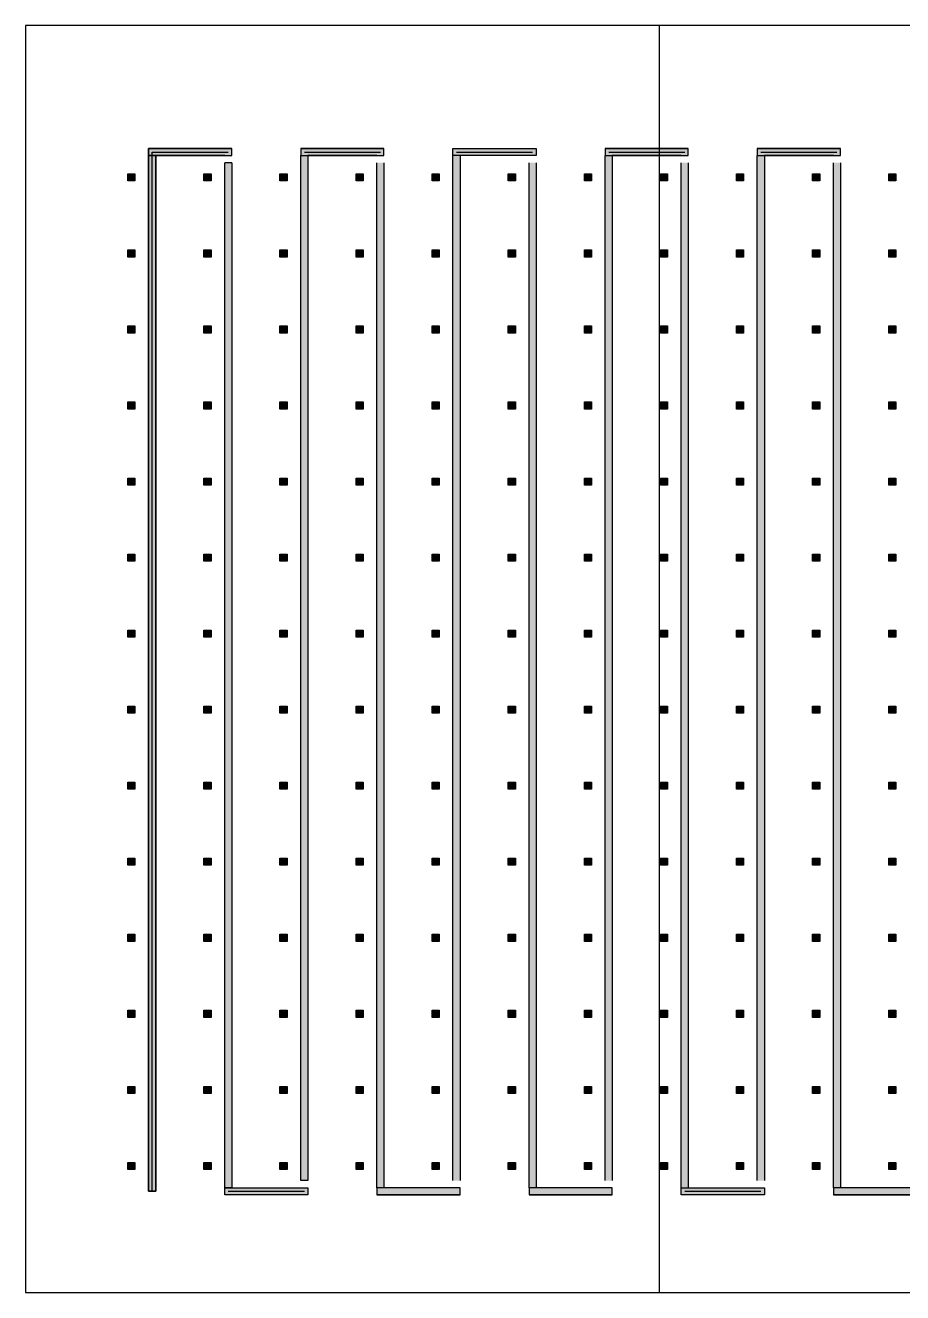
# Model space of a CAD drawing. Header units: millimetres. Extents: x 0 to 370, y 0 to 250.
# Drawn here: x 0 to 172.9, y 0 to 250 of the extents above; entities that cross this region are included whole.
import ezdxf

# ---------------------------------------------------------------- set-up
doc = ezdxf.new("R2010")
doc.units = ezdxf.units.MM

msp = doc.modelspace()

# ---------------------------------------------------------------- hatches: boundary and pattern name
h = msp.add_hatch(color=256)
h.set_gradient(color1=(255, 255, 255), one_color=1)
h.paths.add_polyline_path([(24.3, 225.7), (24.3, 224.3), (40.7, 224.3), (40.7, 225.7)])
h = msp.add_hatch(color=256)
h.set_gradient(color1=(255, 255, 255), one_color=1)
h.paths.add_polyline_path([(25, 20), (25, 225)])
h.paths.add_polyline_path([(24.3, 30), (25.7, 30)])
h = msp.add_hatch(color=256)
h.set_gradient(color1=(255, 255, 255), one_color=1)
h.paths.add_polyline_path([(54.3, 225.7), (54.3, 224.3), (70.7, 224.3), (70.7, 225.7)])
h = msp.add_hatch(color=256)
h.set_gradient(color1=(255, 255, 255), one_color=1)
h.paths.add_polyline_path([(100.7, 225.7), (100.7, 224.3), (84.3, 224.3), (84.3, 225.7)])
h = msp.add_hatch(color=256)
h.set_gradient(color1=(255, 255, 255), one_color=1)
h.paths.add_polyline_path([(114.3, 225.7), (114.3, 224.3), (130.7, 224.3), (130.7, 225.7)])
h = msp.add_hatch(color=256)
h.set_gradient(color1=(255, 255, 255), one_color=1)
h.paths.add_polyline_path([(144.3, 225.7), (144.3, 224.3), (160.7, 224.3), (160.7, 225.7)])
h = msp.add_hatch(color=256)
h.set_gradient(color1=(255, 255, 255), one_color=1)
h.paths.add_polyline_path([(25.7, 20), (25.7, 224.3), (24.3, 224.3), (24.3, 20)])
h = msp.add_hatch(color=256)
h.set_gradient(color1=(255, 255, 255), one_color=1)
h.paths.add_polyline_path([(40.7, 222.9), (40.7, 20.7), (39.3, 20.7), (39.3, 222.9)])
h = msp.add_hatch(color=256)
h.set_gradient(color1=(255, 255, 255), one_color=1)
h.paths.add_polyline_path([(54.3, 224.3), (55.7, 224.3), (55.7, 22.1), (54.3, 22.1)])
h = msp.add_hatch(color=256)
h.set_gradient(color1=(255, 255, 255), one_color=1)
h.paths.add_polyline_path([(70.7, 222.9), (70.7, 20.7), (69.3, 20.7), (69.3, 222.9)])
h = msp.add_hatch(color=256)
h.set_gradient(color1=(255, 255, 255), one_color=1)
h.paths.add_polyline_path([(84.3, 224.3), (85.7, 224.3), (85.7, 22.1), (84.3, 22.1)])
h = msp.add_hatch(color=256)
h.set_gradient(color1=(255, 255, 255), one_color=1)
h.paths.add_polyline_path([(100.7, 222.9), (100.7, 20.7), (99.3, 20.7), (99.3, 222.9)])
h = msp.add_hatch(color=256)
h.set_gradient(color1=(255, 255, 255), one_color=1)
h.paths.add_polyline_path([(114.3, 224.3), (115.7, 224.3), (115.7, 22.1), (114.3, 22.1)])
h = msp.add_hatch(color=256)
h.set_gradient(color1=(255, 255, 255), one_color=1)
h.paths.add_polyline_path([(130.7, 222.9), (130.7, 20.7), (129.3, 20.7), (129.3, 222.9)])
h = msp.add_hatch(color=256)
h.set_gradient(color1=(255, 255, 255), one_color=1)
h.paths.add_polyline_path([(144.3, 224.3), (145.7, 224.3), (145.7, 22.1), (144.3, 22.1)])
h = msp.add_hatch(color=256)
h.set_gradient(color1=(255, 255, 255), one_color=1)
h.paths.add_polyline_path([(160.7, 222.9), (160.7, 20.7), (159.3, 20.7), (159.3, 222.9)])
h = msp.add_hatch(color=256)
h.set_gradient(color1=(255, 255, 255), one_color=1)
h.paths.add_polyline_path([(20.2, 219.3), (20.2, 220.7), (21.6, 220.7), (21.6, 219.3)])
h = msp.add_hatch(color=256)
h.set_gradient(color1=(255, 255, 255), one_color=1)
h.paths.add_polyline_path([(35.2, 219.3), (35.2, 220.7), (36.6, 220.7), (36.6, 219.3)])
h = msp.add_hatch(color=256)
h.set_gradient(color1=(255, 255, 255), one_color=1)
h.paths.add_polyline_path([(50.2, 219.3), (50.2, 220.7), (51.6, 220.7), (51.6, 219.3)])
h = msp.add_hatch(color=256)
h.set_gradient(color1=(255, 255, 255), one_color=1)
h.paths.add_polyline_path([(65.2, 219.3), (65.2, 220.7), (66.6, 220.7), (66.6, 219.3)])
h = msp.add_hatch(color=256)
h.set_gradient(color1=(255, 255, 255), one_color=1)
h.paths.add_polyline_path([(80.2, 219.3), (80.2, 220.7), (81.6, 220.7), (81.6, 219.3)])
h = msp.add_hatch(color=256)
h.set_gradient(color1=(255, 255, 255), one_color=1)
h.paths.add_polyline_path([(95.2, 219.3), (95.2, 220.7), (96.6, 220.7), (96.6, 219.3)])
h = msp.add_hatch(color=256)
h.set_gradient(color1=(255, 255, 255), one_color=1)
h.paths.add_polyline_path([(110.2, 219.3), (110.2, 220.7), (111.6, 220.7), (111.6, 219.3)])
h = msp.add_hatch(color=256)
h.set_gradient(color1=(255, 255, 255), one_color=1)
h.paths.add_polyline_path([(125.2, 219.3), (125.2, 220.7), (126.6, 220.7), (126.6, 219.3)])
h = msp.add_hatch(color=256)
h.set_gradient(color1=(255, 255, 255), one_color=1)
h.paths.add_polyline_path([(140.2, 219.3), (140.2, 220.7), (141.6, 220.7), (141.6, 219.3)])
h = msp.add_hatch(color=256)
h.set_gradient(color1=(255, 255, 255), one_color=1)
h.paths.add_polyline_path([(155.2, 219.3), (155.2, 220.7), (156.6, 220.7), (156.6, 219.3)])
h = msp.add_hatch(color=256)
h.set_gradient(color1=(255, 255, 255), one_color=1)
h.paths.add_polyline_path([(170.2, 219.3), (170.2, 220.7), (171.6, 220.7), (171.6, 219.3)])
h = msp.add_hatch(color=256)
h.set_gradient(color1=(255, 255, 255), one_color=1)
h.paths.add_polyline_path([(20.2, 204.3), (20.2, 205.7), (21.6, 205.7), (21.6, 204.3)])
h = msp.add_hatch(color=256)
h.set_gradient(color1=(255, 255, 255), one_color=1)
h.paths.add_polyline_path([(35.2, 204.3), (35.2, 205.7), (36.6, 205.7), (36.6, 204.3)])
h = msp.add_hatch(color=256)
h.set_gradient(color1=(255, 255, 255), one_color=1)
h.paths.add_polyline_path([(50.2, 204.3), (50.2, 205.7), (51.6, 205.7), (51.6, 204.3)])
h = msp.add_hatch(color=256)
h.set_gradient(color1=(255, 255, 255), one_color=1)
h.paths.add_polyline_path([(65.2, 204.3), (65.2, 205.7), (66.6, 205.7), (66.6, 204.3)])
h = msp.add_hatch(color=256)
h.set_gradient(color1=(255, 255, 255), one_color=1)
h.paths.add_polyline_path([(80.2, 204.3), (80.2, 205.7), (81.6, 205.7), (81.6, 204.3)])
h = msp.add_hatch(color=256)
h.set_gradient(color1=(255, 255, 255), one_color=1)
h.paths.add_polyline_path([(95.2, 204.3), (95.2, 205.7), (96.6, 205.7), (96.6, 204.3)])
h = msp.add_hatch(color=256)
h.set_gradient(color1=(255, 255, 255), one_color=1)
h.paths.add_polyline_path([(110.2, 204.3), (110.2, 205.7), (111.6, 205.7), (111.6, 204.3)])
h = msp.add_hatch(color=256)
h.set_gradient(color1=(255, 255, 255), one_color=1)
h.paths.add_polyline_path([(125.2, 204.3), (125.2, 205.7), (126.6, 205.7), (126.6, 204.3)])
h = msp.add_hatch(color=256)
h.set_gradient(color1=(255, 255, 255), one_color=1)
h.paths.add_polyline_path([(140.2, 204.3), (140.2, 205.7), (141.6, 205.7), (141.6, 204.3)])
h = msp.add_hatch(color=256)
h.set_gradient(color1=(255, 255, 255), one_color=1)
h.paths.add_polyline_path([(155.2, 204.3), (155.2, 205.7), (156.6, 205.7), (156.6, 204.3)])
h = msp.add_hatch(color=256)
h.set_gradient(color1=(255, 255, 255), one_color=1)
h.paths.add_polyline_path([(170.2, 204.3), (170.2, 205.7), (171.6, 205.7), (171.6, 204.3)])
h = msp.add_hatch(color=256)
h.set_gradient(color1=(255, 255, 255), one_color=1)
h.paths.add_polyline_path([(20.2, 189.3), (20.2, 190.7), (21.6, 190.7), (21.6, 189.3)])
h = msp.add_hatch(color=256)
h.set_gradient(color1=(255, 255, 255), one_color=1)
h.paths.add_polyline_path([(35.2, 189.3), (35.2, 190.7), (36.6, 190.7), (36.6, 189.3)])
h = msp.add_hatch(color=256)
h.set_gradient(color1=(255, 255, 255), one_color=1)
h.paths.add_polyline_path([(50.2, 189.3), (50.2, 190.7), (51.6, 190.7), (51.6, 189.3)])
h = msp.add_hatch(color=256)
h.set_gradient(color1=(255, 255, 255), one_color=1)
h.paths.add_polyline_path([(65.2, 189.3), (65.2, 190.7), (66.6, 190.7), (66.6, 189.3)])
h = msp.add_hatch(color=256)
h.set_gradient(color1=(255, 255, 255), one_color=1)
h.paths.add_polyline_path([(80.2, 189.3), (80.2, 190.7), (81.6, 190.7), (81.6, 189.3)])
h = msp.add_hatch(color=256)
h.set_gradient(color1=(255, 255, 255), one_color=1)
h.paths.add_polyline_path([(95.2, 189.3), (95.2, 190.7), (96.6, 190.7), (96.6, 189.3)])
h = msp.add_hatch(color=256)
h.set_gradient(color1=(255, 255, 255), one_color=1)
h.paths.add_polyline_path([(110.2, 189.3), (110.2, 190.7), (111.6, 190.7), (111.6, 189.3)])
h = msp.add_hatch(color=256)
h.set_gradient(color1=(255, 255, 255), one_color=1)
h.paths.add_polyline_path([(125.2, 189.3), (125.2, 190.7), (126.6, 190.7), (126.6, 189.3)])
h = msp.add_hatch(color=256)
h.set_gradient(color1=(255, 255, 255), one_color=1)
h.paths.add_polyline_path([(140.2, 189.3), (140.2, 190.7), (141.6, 190.7), (141.6, 189.3)])
h = msp.add_hatch(color=256)
h.set_gradient(color1=(255, 255, 255), one_color=1)
h.paths.add_polyline_path([(155.2, 189.3), (155.2, 190.7), (156.6, 190.7), (156.6, 189.3)])
h = msp.add_hatch(color=256)
h.set_gradient(color1=(255, 255, 255), one_color=1)
h.paths.add_polyline_path([(170.2, 189.3), (170.2, 190.7), (171.6, 190.7), (171.6, 189.3)])
h = msp.add_hatch(color=256)
h.set_gradient(color1=(255, 255, 255), one_color=1)
h.paths.add_polyline_path([(20.2, 174.3), (20.2, 175.7), (21.6, 175.7), (21.6, 174.3)])
h = msp.add_hatch(color=256)
h.set_gradient(color1=(255, 255, 255), one_color=1)
h.paths.add_polyline_path([(35.2, 174.3), (35.2, 175.7), (36.6, 175.7), (36.6, 174.3)])
h = msp.add_hatch(color=256)
h.set_gradient(color1=(255, 255, 255), one_color=1)
h.paths.add_polyline_path([(50.2, 174.3), (50.2, 175.7), (51.6, 175.7), (51.6, 174.3)])
h = msp.add_hatch(color=256)
h.set_gradient(color1=(255, 255, 255), one_color=1)
h.paths.add_polyline_path([(65.2, 174.3), (65.2, 175.7), (66.6, 175.7), (66.6, 174.3)])
h = msp.add_hatch(color=256)
h.set_gradient(color1=(255, 255, 255), one_color=1)
h.paths.add_polyline_path([(80.2, 174.3), (80.2, 175.7), (81.6, 175.7), (81.6, 174.3)])
h = msp.add_hatch(color=256)
h.set_gradient(color1=(255, 255, 255), one_color=1)
h.paths.add_polyline_path([(95.2, 174.3), (95.2, 175.7), (96.6, 175.7), (96.6, 174.3)])
h = msp.add_hatch(color=256)
h.set_gradient(color1=(255, 255, 255), one_color=1)
h.paths.add_polyline_path([(110.2, 174.3), (110.2, 175.7), (111.6, 175.7), (111.6, 174.3)])
h = msp.add_hatch(color=256)
h.set_gradient(color1=(255, 255, 255), one_color=1)
h.paths.add_polyline_path([(125.2, 174.3), (125.2, 175.7), (126.6, 175.7), (126.6, 174.3)])
h = msp.add_hatch(color=256)
h.set_gradient(color1=(255, 255, 255), one_color=1)
h.paths.add_polyline_path([(140.2, 174.3), (140.2, 175.7), (141.6, 175.7), (141.6, 174.3)])
h = msp.add_hatch(color=256)
h.set_gradient(color1=(255, 255, 255), one_color=1)
h.paths.add_polyline_path([(155.2, 174.3), (155.2, 175.7), (156.6, 175.7), (156.6, 174.3)])
h = msp.add_hatch(color=256)
h.set_gradient(color1=(255, 255, 255), one_color=1)
h.paths.add_polyline_path([(170.2, 174.3), (170.2, 175.7), (171.6, 175.7), (171.6, 174.3)])
h = msp.add_hatch(color=256)
h.set_gradient(color1=(255, 255, 255), one_color=1)
h.paths.add_polyline_path([(20.2, 159.3), (20.2, 160.7), (21.6, 160.7), (21.6, 159.3)])
h = msp.add_hatch(color=256)
h.set_gradient(color1=(255, 255, 255), one_color=1)
h.paths.add_polyline_path([(35.2, 159.3), (35.2, 160.7), (36.6, 160.7), (36.6, 159.3)])
h = msp.add_hatch(color=256)
h.set_gradient(color1=(255, 255, 255), one_color=1)
h.paths.add_polyline_path([(50.2, 159.3), (50.2, 160.7), (51.6, 160.7), (51.6, 159.3)])
h = msp.add_hatch(color=256)
h.set_gradient(color1=(255, 255, 255), one_color=1)
h.paths.add_polyline_path([(65.2, 159.3), (65.2, 160.7), (66.6, 160.7), (66.6, 159.3)])
h = msp.add_hatch(color=256)
h.set_gradient(color1=(255, 255, 255), one_color=1)
h.paths.add_polyline_path([(80.2, 159.3), (80.2, 160.7), (81.6, 160.7), (81.6, 159.3)])
h = msp.add_hatch(color=256)
h.set_gradient(color1=(255, 255, 255), one_color=1)
h.paths.add_polyline_path([(95.2, 159.3), (95.2, 160.7), (96.6, 160.7), (96.6, 159.3)])
h = msp.add_hatch(color=256)
h.set_gradient(color1=(255, 255, 255), one_color=1)
h.paths.add_polyline_path([(110.2, 159.3), (110.2, 160.7), (111.6, 160.7), (111.6, 159.3)])
h = msp.add_hatch(color=256)
h.set_gradient(color1=(255, 255, 255), one_color=1)
h.paths.add_polyline_path([(125.2, 159.3), (125.2, 160.7), (126.6, 160.7), (126.6, 159.3)])
h = msp.add_hatch(color=256)
h.set_gradient(color1=(255, 255, 255), one_color=1)
h.paths.add_polyline_path([(140.2, 159.3), (140.2, 160.7), (141.6, 160.7), (141.6, 159.3)])
h = msp.add_hatch(color=256)
h.set_gradient(color1=(255, 255, 255), one_color=1)
h.paths.add_polyline_path([(155.2, 159.3), (155.2, 160.7), (156.6, 160.7), (156.6, 159.3)])
h = msp.add_hatch(color=256)
h.set_gradient(color1=(255, 255, 255), one_color=1)
h.paths.add_polyline_path([(170.2, 159.3), (170.2, 160.7), (171.6, 160.7), (171.6, 159.3)])
h = msp.add_hatch(color=256)
h.set_gradient(color1=(255, 255, 255), one_color=1)
h.paths.add_polyline_path([(20.2, 144.3), (20.2, 145.7), (21.6, 145.7), (21.6, 144.3)])
h = msp.add_hatch(color=256)
h.set_gradient(color1=(255, 255, 255), one_color=1)
h.paths.add_polyline_path([(35.2, 144.3), (35.2, 145.7), (36.6, 145.7), (36.6, 144.3)])
h = msp.add_hatch(color=256)
h.set_gradient(color1=(255, 255, 255), one_color=1)
h.paths.add_polyline_path([(50.2, 144.3), (50.2, 145.7), (51.6, 145.7), (51.6, 144.3)])
h = msp.add_hatch(color=256)
h.set_gradient(color1=(255, 255, 255), one_color=1)
h.paths.add_polyline_path([(65.2, 144.3), (65.2, 145.7), (66.6, 145.7), (66.6, 144.3)])
h = msp.add_hatch(color=256)
h.set_gradient(color1=(255, 255, 255), one_color=1)
h.paths.add_polyline_path([(80.2, 144.3), (80.2, 145.7), (81.6, 145.7), (81.6, 144.3)])
h = msp.add_hatch(color=256)
h.set_gradient(color1=(255, 255, 255), one_color=1)
h.paths.add_polyline_path([(95.2, 144.3), (95.2, 145.7), (96.6, 145.7), (96.6, 144.3)])
h = msp.add_hatch(color=256)
h.set_gradient(color1=(255, 255, 255), one_color=1)
h.paths.add_polyline_path([(110.2, 144.3), (110.2, 145.7), (111.6, 145.7), (111.6, 144.3)])
h = msp.add_hatch(color=256)
h.set_gradient(color1=(255, 255, 255), one_color=1)
h.paths.add_polyline_path([(125.2, 144.3), (125.2, 145.7), (126.6, 145.7), (126.6, 144.3)])
h = msp.add_hatch(color=256)
h.set_gradient(color1=(255, 255, 255), one_color=1)
h.paths.add_polyline_path([(140.2, 144.3), (140.2, 145.7), (141.6, 145.7), (141.6, 144.3)])
h = msp.add_hatch(color=256)
h.set_gradient(color1=(255, 255, 255), one_color=1)
h.paths.add_polyline_path([(155.2, 144.3), (155.2, 145.7), (156.6, 145.7), (156.6, 144.3)])
h = msp.add_hatch(color=256)
h.set_gradient(color1=(255, 255, 255), one_color=1)
h.paths.add_polyline_path([(170.2, 144.3), (170.2, 145.7), (171.6, 145.7), (171.6, 144.3)])
h = msp.add_hatch(color=256)
h.set_gradient(color1=(255, 255, 255), one_color=1)
h.paths.add_polyline_path([(20.2, 129.3), (20.2, 130.7), (21.6, 130.7), (21.6, 129.3)])
h = msp.add_hatch(color=256)
h.set_gradient(color1=(255, 255, 255), one_color=1)
h.paths.add_polyline_path([(35.2, 129.3), (35.2, 130.7), (36.6, 130.7), (36.6, 129.3)])
h = msp.add_hatch(color=256)
h.set_gradient(color1=(255, 255, 255), one_color=1)
h.paths.add_polyline_path([(50.2, 129.3), (50.2, 130.7), (51.6, 130.7), (51.6, 129.3)])
h = msp.add_hatch(color=256)
h.set_gradient(color1=(255, 255, 255), one_color=1)
h.paths.add_polyline_path([(65.2, 129.3), (65.2, 130.7), (66.6, 130.7), (66.6, 129.3)])
h = msp.add_hatch(color=256)
h.set_gradient(color1=(255, 255, 255), one_color=1)
h.paths.add_polyline_path([(80.2, 129.3), (80.2, 130.7), (81.6, 130.7), (81.6, 129.3)])
h = msp.add_hatch(color=256)
h.set_gradient(color1=(255, 255, 255), one_color=1)
h.paths.add_polyline_path([(95.2, 129.3), (95.2, 130.7), (96.6, 130.7), (96.6, 129.3)])
h = msp.add_hatch(color=256)
h.set_gradient(color1=(255, 255, 255), one_color=1)
h.paths.add_polyline_path([(110.2, 129.3), (110.2, 130.7), (111.6, 130.7), (111.6, 129.3)])
h = msp.add_hatch(color=256)
h.set_gradient(color1=(255, 255, 255), one_color=1)
h.paths.add_polyline_path([(125.2, 129.3), (125.2, 130.7), (126.6, 130.7), (126.6, 129.3)])
h = msp.add_hatch(color=256)
h.set_gradient(color1=(255, 255, 255), one_color=1)
h.paths.add_polyline_path([(140.2, 129.3), (140.2, 130.7), (141.6, 130.7), (141.6, 129.3)])
h = msp.add_hatch(color=256)
h.set_gradient(color1=(255, 255, 255), one_color=1)
h.paths.add_polyline_path([(155.2, 129.3), (155.2, 130.7), (156.6, 130.7), (156.6, 129.3)])
h = msp.add_hatch(color=256)
h.set_gradient(color1=(255, 255, 255), one_color=1)
h.paths.add_polyline_path([(170.2, 129.3), (170.2, 130.7), (171.6, 130.7), (171.6, 129.3)])
h = msp.add_hatch(color=256)
h.set_gradient(color1=(255, 255, 255), one_color=1)
h.paths.add_polyline_path([(20.2, 114.3), (20.2, 115.7), (21.6, 115.7), (21.6, 114.3)])
h = msp.add_hatch(color=256)
h.set_gradient(color1=(255, 255, 255), one_color=1)
h.paths.add_polyline_path([(35.2, 114.3), (35.2, 115.7), (36.6, 115.7), (36.6, 114.3)])
h = msp.add_hatch(color=256)
h.set_gradient(color1=(255, 255, 255), one_color=1)
h.paths.add_polyline_path([(50.2, 114.3), (50.2, 115.7), (51.6, 115.7), (51.6, 114.3)])
h = msp.add_hatch(color=256)
h.set_gradient(color1=(255, 255, 255), one_color=1)
h.paths.add_polyline_path([(65.2, 114.3), (65.2, 115.7), (66.6, 115.7), (66.6, 114.3)])
h = msp.add_hatch(color=256)
h.set_gradient(color1=(255, 255, 255), one_color=1)
h.paths.add_polyline_path([(80.2, 114.3), (80.2, 115.7), (81.6, 115.7), (81.6, 114.3)])
h = msp.add_hatch(color=256)
h.set_gradient(color1=(255, 255, 255), one_color=1)
h.paths.add_polyline_path([(95.2, 114.3), (95.2, 115.7), (96.6, 115.7), (96.6, 114.3)])
h = msp.add_hatch(color=256)
h.set_gradient(color1=(255, 255, 255), one_color=1)
h.paths.add_polyline_path([(110.2, 114.3), (110.2, 115.7), (111.6, 115.7), (111.6, 114.3)])
h = msp.add_hatch(color=256)
h.set_gradient(color1=(255, 255, 255), one_color=1)
h.paths.add_polyline_path([(125.2, 114.3), (125.2, 115.7), (126.6, 115.7), (126.6, 114.3)])
h = msp.add_hatch(color=256)
h.set_gradient(color1=(255, 255, 255), one_color=1)
h.paths.add_polyline_path([(140.2, 114.3), (140.2, 115.7), (141.6, 115.7), (141.6, 114.3)])
h = msp.add_hatch(color=256)
h.set_gradient(color1=(255, 255, 255), one_color=1)
h.paths.add_polyline_path([(155.2, 114.3), (155.2, 115.7), (156.6, 115.7), (156.6, 114.3)])
h = msp.add_hatch(color=256)
h.set_gradient(color1=(255, 255, 255), one_color=1)
h.paths.add_polyline_path([(170.2, 114.3), (170.2, 115.7), (171.6, 115.7), (171.6, 114.3)])
h = msp.add_hatch(color=256)
h.set_gradient(color1=(255, 255, 255), one_color=1)
h.paths.add_polyline_path([(20.2, 99.3), (20.2, 100.7), (21.6, 100.7), (21.6, 99.3)])
h = msp.add_hatch(color=256)
h.set_gradient(color1=(255, 255, 255), one_color=1)
h.paths.add_polyline_path([(35.2, 99.3), (35.2, 100.7), (36.6, 100.7), (36.6, 99.3)])
h = msp.add_hatch(color=256)
h.set_gradient(color1=(255, 255, 255), one_color=1)
h.paths.add_polyline_path([(50.2, 99.3), (50.2, 100.7), (51.6, 100.7), (51.6, 99.3)])
h = msp.add_hatch(color=256)
h.set_gradient(color1=(255, 255, 255), one_color=1)
h.paths.add_polyline_path([(65.2, 99.3), (65.2, 100.7), (66.6, 100.7), (66.6, 99.3)])
h = msp.add_hatch(color=256)
h.set_gradient(color1=(255, 255, 255), one_color=1)
h.paths.add_polyline_path([(80.2, 99.3), (80.2, 100.7), (81.6, 100.7), (81.6, 99.3)])
h = msp.add_hatch(color=256)
h.set_gradient(color1=(255, 255, 255), one_color=1)
h.paths.add_polyline_path([(95.2, 99.3), (95.2, 100.7), (96.6, 100.7), (96.6, 99.3)])
h = msp.add_hatch(color=256)
h.set_gradient(color1=(255, 255, 255), one_color=1)
h.paths.add_polyline_path([(110.2, 99.3), (110.2, 100.7), (111.6, 100.7), (111.6, 99.3)])
h = msp.add_hatch(color=256)
h.set_gradient(color1=(255, 255, 255), one_color=1)
h.paths.add_polyline_path([(125.2, 99.3), (125.2, 100.7), (126.6, 100.7), (126.6, 99.3)])
h = msp.add_hatch(color=256)
h.set_gradient(color1=(255, 255, 255), one_color=1)
h.paths.add_polyline_path([(140.2, 99.3), (140.2, 100.7), (141.6, 100.7), (141.6, 99.3)])
h = msp.add_hatch(color=256)
h.set_gradient(color1=(255, 255, 255), one_color=1)
h.paths.add_polyline_path([(155.2, 99.3), (155.2, 100.7), (156.6, 100.7), (156.6, 99.3)])
h = msp.add_hatch(color=256)
h.set_gradient(color1=(255, 255, 255), one_color=1)
h.paths.add_polyline_path([(170.2, 99.3), (170.2, 100.7), (171.6, 100.7), (171.6, 99.3)])
h = msp.add_hatch(color=256)
h.set_gradient(color1=(255, 255, 255), one_color=1)
h.paths.add_polyline_path([(20.2, 84.3), (20.2, 85.7), (21.6, 85.7), (21.6, 84.3)])
h = msp.add_hatch(color=256)
h.set_gradient(color1=(255, 255, 255), one_color=1)
h.paths.add_polyline_path([(35.2, 84.3), (35.2, 85.7), (36.6, 85.7), (36.6, 84.3)])
h = msp.add_hatch(color=256)
h.set_gradient(color1=(255, 255, 255), one_color=1)
h.paths.add_polyline_path([(50.2, 84.3), (50.2, 85.7), (51.6, 85.7), (51.6, 84.3)])
h = msp.add_hatch(color=256)
h.set_gradient(color1=(255, 255, 255), one_color=1)
h.paths.add_polyline_path([(65.2, 84.3), (65.2, 85.7), (66.6, 85.7), (66.6, 84.3)])
h = msp.add_hatch(color=256)
h.set_gradient(color1=(255, 255, 255), one_color=1)
h.paths.add_polyline_path([(80.2, 84.3), (80.2, 85.7), (81.6, 85.7), (81.6, 84.3)])
h = msp.add_hatch(color=256)
h.set_gradient(color1=(255, 255, 255), one_color=1)
h.paths.add_polyline_path([(95.2, 84.3), (95.2, 85.7), (96.6, 85.7), (96.6, 84.3)])
h = msp.add_hatch(color=256)
h.set_gradient(color1=(255, 255, 255), one_color=1)
h.paths.add_polyline_path([(110.2, 84.3), (110.2, 85.7), (111.6, 85.7), (111.6, 84.3)])
h = msp.add_hatch(color=256)
h.set_gradient(color1=(255, 255, 255), one_color=1)
h.paths.add_polyline_path([(125.2, 84.3), (125.2, 85.7), (126.6, 85.7), (126.6, 84.3)])
h = msp.add_hatch(color=256)
h.set_gradient(color1=(255, 255, 255), one_color=1)
h.paths.add_polyline_path([(140.2, 84.3), (140.2, 85.7), (141.6, 85.7), (141.6, 84.3)])
h = msp.add_hatch(color=256)
h.set_gradient(color1=(255, 255, 255), one_color=1)
h.paths.add_polyline_path([(155.2, 84.3), (155.2, 85.7), (156.6, 85.7), (156.6, 84.3)])
h = msp.add_hatch(color=256)
h.set_gradient(color1=(255, 255, 255), one_color=1)
h.paths.add_polyline_path([(170.2, 84.3), (170.2, 85.7), (171.6, 85.7), (171.6, 84.3)])
h = msp.add_hatch(color=256)
h.set_gradient(color1=(255, 255, 255), one_color=1)
h.paths.add_polyline_path([(20.2, 69.3), (20.2, 70.7), (21.6, 70.7), (21.6, 69.3)])
h = msp.add_hatch(color=256)
h.set_gradient(color1=(255, 255, 255), one_color=1)
h.paths.add_polyline_path([(35.2, 69.3), (35.2, 70.7), (36.6, 70.7), (36.6, 69.3)])
h = msp.add_hatch(color=256)
h.set_gradient(color1=(255, 255, 255), one_color=1)
h.paths.add_polyline_path([(50.2, 69.3), (50.2, 70.7), (51.6, 70.7), (51.6, 69.3)])
h = msp.add_hatch(color=256)
h.set_gradient(color1=(255, 255, 255), one_color=1)
h.paths.add_polyline_path([(65.2, 69.3), (65.2, 70.7), (66.6, 70.7), (66.6, 69.3)])
h = msp.add_hatch(color=256)
h.set_gradient(color1=(255, 255, 255), one_color=1)
h.paths.add_polyline_path([(80.2, 69.3), (80.2, 70.7), (81.6, 70.7), (81.6, 69.3)])
h = msp.add_hatch(color=256)
h.set_gradient(color1=(255, 255, 255), one_color=1)
h.paths.add_polyline_path([(95.2, 69.3), (95.2, 70.7), (96.6, 70.7), (96.6, 69.3)])
h = msp.add_hatch(color=256)
h.set_gradient(color1=(255, 255, 255), one_color=1)
h.paths.add_polyline_path([(110.2, 69.3), (110.2, 70.7), (111.6, 70.7), (111.6, 69.3)])
h = msp.add_hatch(color=256)
h.set_gradient(color1=(255, 255, 255), one_color=1)
h.paths.add_polyline_path([(125.2, 69.3), (125.2, 70.7), (126.6, 70.7), (126.6, 69.3)])
h = msp.add_hatch(color=256)
h.set_gradient(color1=(255, 255, 255), one_color=1)
h.paths.add_polyline_path([(140.2, 69.3), (140.2, 70.7), (141.6, 70.7), (141.6, 69.3)])
h = msp.add_hatch(color=256)
h.set_gradient(color1=(255, 255, 255), one_color=1)
h.paths.add_polyline_path([(155.2, 69.3), (155.2, 70.7), (156.6, 70.7), (156.6, 69.3)])
h = msp.add_hatch(color=256)
h.set_gradient(color1=(255, 255, 255), one_color=1)
h.paths.add_polyline_path([(170.2, 69.3), (170.2, 70.7), (171.6, 70.7), (171.6, 69.3)])
h = msp.add_hatch(color=256)
h.set_gradient(color1=(255, 255, 255), one_color=1)
h.paths.add_polyline_path([(20.2, 54.3), (20.2, 55.7), (21.6, 55.7), (21.6, 54.3)])
h = msp.add_hatch(color=256)
h.set_gradient(color1=(255, 255, 255), one_color=1)
h.paths.add_polyline_path([(35.2, 54.3), (35.2, 55.7), (36.6, 55.7), (36.6, 54.3)])
h = msp.add_hatch(color=256)
h.set_gradient(color1=(255, 255, 255), one_color=1)
h.paths.add_polyline_path([(50.2, 54.3), (50.2, 55.7), (51.6, 55.7), (51.6, 54.3)])
h = msp.add_hatch(color=256)
h.set_gradient(color1=(255, 255, 255), one_color=1)
h.paths.add_polyline_path([(65.2, 54.3), (65.2, 55.7), (66.6, 55.7), (66.6, 54.3)])
h = msp.add_hatch(color=256)
h.set_gradient(color1=(255, 255, 255), one_color=1)
h.paths.add_polyline_path([(80.2, 54.3), (80.2, 55.7), (81.6, 55.7), (81.6, 54.3)])
h = msp.add_hatch(color=256)
h.set_gradient(color1=(255, 255, 255), one_color=1)
h.paths.add_polyline_path([(95.2, 54.3), (95.2, 55.7), (96.6, 55.7), (96.6, 54.3)])
h = msp.add_hatch(color=256)
h.set_gradient(color1=(255, 255, 255), one_color=1)
h.paths.add_polyline_path([(110.2, 54.3), (110.2, 55.7), (111.6, 55.7), (111.6, 54.3)])
h = msp.add_hatch(color=256)
h.set_gradient(color1=(255, 255, 255), one_color=1)
h.paths.add_polyline_path([(125.2, 54.3), (125.2, 55.7), (126.6, 55.7), (126.6, 54.3)])
h = msp.add_hatch(color=256)
h.set_gradient(color1=(255, 255, 255), one_color=1)
h.paths.add_polyline_path([(140.2, 54.3), (140.2, 55.7), (141.6, 55.7), (141.6, 54.3)])
h = msp.add_hatch(color=256)
h.set_gradient(color1=(255, 255, 255), one_color=1)
h.paths.add_polyline_path([(155.2, 54.3), (155.2, 55.7), (156.6, 55.7), (156.6, 54.3)])
h = msp.add_hatch(color=256)
h.set_gradient(color1=(255, 255, 255), one_color=1)
h.paths.add_polyline_path([(170.2, 54.3), (170.2, 55.7), (171.6, 55.7), (171.6, 54.3)])
h = msp.add_hatch(color=256)
h.set_gradient(color1=(255, 255, 255), one_color=1)
h.paths.add_polyline_path([(20.2, 39.3), (20.2, 40.7), (21.6, 40.7), (21.6, 39.3)])
h = msp.add_hatch(color=256)
h.set_gradient(color1=(255, 255, 255), one_color=1)
h.paths.add_polyline_path([(35.2, 39.3), (35.2, 40.7), (36.6, 40.7), (36.6, 39.3)])
h = msp.add_hatch(color=256)
h.set_gradient(color1=(255, 255, 255), one_color=1)
h.paths.add_polyline_path([(50.2, 39.3), (50.2, 40.7), (51.6, 40.7), (51.6, 39.3)])
h = msp.add_hatch(color=256)
h.set_gradient(color1=(255, 255, 255), one_color=1)
h.paths.add_polyline_path([(65.2, 39.3), (65.2, 40.7), (66.6, 40.7), (66.6, 39.3)])
h = msp.add_hatch(color=256)
h.set_gradient(color1=(255, 255, 255), one_color=1)
h.paths.add_polyline_path([(80.2, 39.3), (80.2, 40.7), (81.6, 40.7), (81.6, 39.3)])
h = msp.add_hatch(color=256)
h.set_gradient(color1=(255, 255, 255), one_color=1)
h.paths.add_polyline_path([(95.2, 39.3), (95.2, 40.7), (96.6, 40.7), (96.6, 39.3)])
h = msp.add_hatch(color=256)
h.set_gradient(color1=(255, 255, 255), one_color=1)
h.paths.add_polyline_path([(110.2, 39.3), (110.2, 40.7), (111.6, 40.7), (111.6, 39.3)])
h = msp.add_hatch(color=256)
h.set_gradient(color1=(255, 255, 255), one_color=1)
h.paths.add_polyline_path([(125.2, 39.3), (125.2, 40.7), (126.6, 40.7), (126.6, 39.3)])
h = msp.add_hatch(color=256)
h.set_gradient(color1=(255, 255, 255), one_color=1)
h.paths.add_polyline_path([(140.2, 39.3), (140.2, 40.7), (141.6, 40.7), (141.6, 39.3)])
h = msp.add_hatch(color=256)
h.set_gradient(color1=(255, 255, 255), one_color=1)
h.paths.add_polyline_path([(155.2, 39.3), (155.2, 40.7), (156.6, 40.7), (156.6, 39.3)])
h = msp.add_hatch(color=256)
h.set_gradient(color1=(255, 255, 255), one_color=1)
h.paths.add_polyline_path([(170.2, 39.3), (170.2, 40.7), (171.6, 40.7), (171.6, 39.3)])
h = msp.add_hatch(color=256)
h.set_gradient(color1=(255, 255, 255), one_color=1)
h.paths.add_polyline_path([(20.2, 24.3), (20.2, 25.7), (21.6, 25.7), (21.6, 24.3)])
h = msp.add_hatch(color=256)
h.set_gradient(color1=(255, 255, 255), one_color=1)
h.paths.add_polyline_path([(35.2, 24.3), (35.2, 25.7), (36.6, 25.7), (36.6, 24.3)])
h = msp.add_hatch(color=256)
h.set_gradient(color1=(255, 255, 255), one_color=1)
h.paths.add_polyline_path([(50.2, 24.3), (50.2, 25.7), (51.6, 25.7), (51.6, 24.3)])
h = msp.add_hatch(color=256)
h.set_gradient(color1=(255, 255, 255), one_color=1)
h.paths.add_polyline_path([(65.2, 24.3), (65.2, 25.7), (66.6, 25.7), (66.6, 24.3)])
h = msp.add_hatch(color=256)
h.set_gradient(color1=(255, 255, 255), one_color=1)
h.paths.add_polyline_path([(80.2, 24.3), (80.2, 25.7), (81.6, 25.7), (81.6, 24.3)])
h = msp.add_hatch(color=256)
h.set_gradient(color1=(255, 255, 255), one_color=1)
h.paths.add_polyline_path([(95.2, 24.3), (95.2, 25.7), (96.6, 25.7), (96.6, 24.3)])
h = msp.add_hatch(color=256)
h.set_gradient(color1=(255, 255, 255), one_color=1)
h.paths.add_polyline_path([(110.2, 24.3), (110.2, 25.7), (111.6, 25.7), (111.6, 24.3)])
h = msp.add_hatch(color=256)
h.set_gradient(color1=(255, 255, 255), one_color=1)
h.paths.add_polyline_path([(125.2, 24.3), (125.2, 25.7), (126.6, 25.7), (126.6, 24.3)])
h = msp.add_hatch(color=256)
h.set_gradient(color1=(255, 255, 255), one_color=1)
h.paths.add_polyline_path([(140.2, 24.3), (140.2, 25.7), (141.6, 25.7), (141.6, 24.3)])
h = msp.add_hatch(color=256)
h.set_gradient(color1=(255, 255, 255), one_color=1)
h.paths.add_polyline_path([(155.2, 24.3), (155.2, 25.7), (156.6, 25.7), (156.6, 24.3)])
h = msp.add_hatch(color=256)
h.set_gradient(color1=(255, 255, 255), one_color=1)
h.paths.add_polyline_path([(170.2, 24.3), (170.2, 25.7), (171.6, 25.7), (171.6, 24.3)])
h = msp.add_hatch(color=256)
h.set_gradient(color1=(255, 255, 255), one_color=1)
h.paths.add_polyline_path([(39.3, 19.3), (39.3, 20.7), (55.7, 20.7), (55.7, 19.3)])
h = msp.add_hatch(color=256)
h.set_gradient(color1=(255, 255, 255), one_color=1)
h.paths.add_polyline_path([(55, 20), (55, 20)])
h = msp.add_hatch(color=256)
h.set_gradient(color1=(255, 255, 255), one_color=1)
h.paths.add_polyline_path([(69.3, 20.7), (69.3, 19.3), (85.7, 19.3), (85.7, 20.7)])
h = msp.add_hatch(color=256)
h.set_gradient(color1=(255, 255, 255), one_color=1)
h.paths.add_polyline_path([(99.3, 20.7), (99.3, 19.3), (115.7, 19.3), (115.7, 20.7)])
h = msp.add_hatch(color=256)
h.set_gradient(color1=(255, 255, 255), one_color=1)
h.paths.add_polyline_path([(129.3, 19.3), (129.3, 20.7), (145.7, 20.7), (145.7, 19.3)])
h = msp.add_hatch(color=256)
h.set_gradient(color1=(255, 255, 255), one_color=1)
h.paths.add_polyline_path([(159.3, 20.7), (159.3, 19.3), (175.7, 19.3), (175.7, 20.7)])

# ---------------------------------------------------------------- linework, layer by layer
for p, q in [((125, 250), (0, 250)), ((0, 250), (0, 0)), ((125, 0), (125, 250)), ((245, 250), (125, 250)), ((24.3, 20), (24.3, 225.7)), ((24.3, 225.7), (40.7, 225.7)), ((25, 20), (25, 225)), ((25, 225), (40, 225)), ((54.3, 225.7), (63.6, 225.7)), ((55, 225), (70, 225)), ((63.6, 225.7), (70.7, 225.7)), ((84.3, 225.7), (100.7, 225.7)), ((85, 225), (100, 225)), ((114.3, 225.7), (130.7, 225.7)), ((115, 225), (130, 225)), ((144.3, 225.7), (153.6, 225.7)), ((145, 225), (160, 225)), ((153.6, 225.7), (160.7, 225.7)), ((39.3, 224.3), (25.7, 224.3)), ((25.7, 224.3), (25.7, 20)), ((40.7, 222.9), (39.3, 222.9)), ((39.3, 20.7), (39.3, 222.9)), ((40.7, 222.9), (40.7, 20.7)), ((54.3, 22.1), (54.3, 224.3)), ((54.3, 224.3), (55.7, 224.3)), ((69.3, 224.3), (55.7, 224.3)), ((55.7, 224.3), (55.7, 22.1)), ((69.3, 20.7), (69.3, 222.9)), ((70.7, 222.9), (70.7, 20.7)), ((84.3, 22.1), (84.3, 224.3)), ((99.3, 224.3), (85.7, 224.3)), ((85.7, 224.3), (85.7, 22.1)), ((99.3, 20.7), (99.3, 222.9)), ((100.7, 222.9), (100.7, 20.7)), ((114.3, 22.1), (114.3, 224.3)), ((129.3, 224.3), (115.7, 224.3)), ((115.7, 224.3), (115.7, 22.1)), ((129.3, 20.7), (129.3, 222.9)), ((130.7, 222.9), (130.7, 20.7)), ((144.3, 22.1), (144.3, 224.3)), ((159.3, 224.3), (145.7, 224.3)), ((145.7, 224.3), (145.7, 22.1)), ((159.3, 20.7), (159.3, 222.9)), ((160.7, 222.9), (160.7, 20.7)), ((25.7, 20), (24.3, 20)), ((40.7, 20.7), (39.3, 20.7)), ((40, 20), (55, 20)), ((40.7, 20.7), (54.3, 20.7)), ((55.7, 22.1), (54.3, 22.1)), ((55, 20), (55, 20)), ((55, 20), (55, 20)), ((130, 20), (145, 20)), ((130.7, 20.7), (144.3, 20.7)), ((145, 20), (145, 20)), ((145, 20), (145, 20)), ((55.7, 19.3), (39.3, 19.3)), ((85.7, 19.3), (69.3, 19.3)), ((115.7, 19.3), (99.3, 19.3)), ((145.7, 19.3), (129.3, 19.3)), ((175.7, 19.3), (159.3, 19.3)), ((0, 0), (125, 0)), ((125, 0), (245, 0))]:
    msp.add_line(p, q)
for points in [[(24.3, 225.7), (24.3, 224.3), (40.7, 224.3), (40.7, 225.7)], [(54.3, 225.7), (54.3, 224.3), (70.7, 224.3), (70.7, 225.7)], [(100.7, 225.7), (100.7, 224.3), (84.3, 224.3), (84.3, 225.7)], [(114.3, 225.7), (114.3, 224.3), (130.7, 224.3), (130.7, 225.7)], [(144.3, 225.7), (144.3, 224.3), (160.7, 224.3), (160.7, 225.7)], [(25.7, 20), (25.7, 224.3), (24.3, 224.3), (24.3, 20)], [(20.2, 219.3), (20.2, 220.7), (21.6, 220.7), (21.6, 219.3)], [(35.2, 219.3), (35.2, 220.7), (36.6, 220.7), (36.6, 219.3)], [(50.2, 219.3), (50.2, 220.7), (51.6, 220.7), (51.6, 219.3)], [(65.2, 219.3), (65.2, 220.7), (66.6, 220.7), (66.6, 219.3)], [(80.2, 219.3), (80.2, 220.7), (81.6, 220.7), (81.6, 219.3)], [(95.2, 219.3), (95.2, 220.7), (96.6, 220.7), (96.6, 219.3)], [(110.2, 219.3), (110.2, 220.7), (111.6, 220.7), (111.6, 219.3)], [(125.2, 219.3), (125.2, 220.7), (126.6, 220.7), (126.6, 219.3)], [(140.2, 219.3), (140.2, 220.7), (141.6, 220.7), (141.6, 219.3)], [(155.2, 219.3), (155.2, 220.7), (156.6, 220.7), (156.6, 219.3)], [(170.2, 219.3), (170.2, 220.7), (171.6, 220.7), (171.6, 219.3)], [(20.2, 204.3), (20.2, 205.7), (21.6, 205.7), (21.6, 204.3)], [(35.2, 204.3), (35.2, 205.7), (36.6, 205.7), (36.6, 204.3)], [(50.2, 204.3), (50.2, 205.7), (51.6, 205.7), (51.6, 204.3)], [(65.2, 204.3), (65.2, 205.7), (66.6, 205.7), (66.6, 204.3)], [(80.2, 204.3), (80.2, 205.7), (81.6, 205.7), (81.6, 204.3)], [(95.2, 204.3), (95.2, 205.7), (96.6, 205.7), (96.6, 204.3)], [(110.2, 204.3), (110.2, 205.7), (111.6, 205.7), (111.6, 204.3)], [(125.2, 204.3), (125.2, 205.7), (126.6, 205.7), (126.6, 204.3)], [(140.2, 204.3), (140.2, 205.7), (141.6, 205.7), (141.6, 204.3)], [(155.2, 204.3), (155.2, 205.7), (156.6, 205.7), (156.6, 204.3)], [(170.2, 204.3), (170.2, 205.7), (171.6, 205.7), (171.6, 204.3)], [(20.2, 189.3), (20.2, 190.7), (21.6, 190.7), (21.6, 189.3)], [(35.2, 189.3), (35.2, 190.7), (36.6, 190.7), (36.6, 189.3)], [(50.2, 189.3), (50.2, 190.7), (51.6, 190.7), (51.6, 189.3)], [(65.2, 189.3), (65.2, 190.7), (66.6, 190.7), (66.6, 189.3)], [(80.2, 189.3), (80.2, 190.7), (81.6, 190.7), (81.6, 189.3)], [(95.2, 189.3), (95.2, 190.7), (96.6, 190.7), (96.6, 189.3)], [(110.2, 189.3), (110.2, 190.7), (111.6, 190.7), (111.6, 189.3)], [(125.2, 189.3), (125.2, 190.7), (126.6, 190.7), (126.6, 189.3)], [(140.2, 189.3), (140.2, 190.7), (141.6, 190.7), (141.6, 189.3)], [(155.2, 189.3), (155.2, 190.7), (156.6, 190.7), (156.6, 189.3)], [(170.2, 189.3), (170.2, 190.7), (171.6, 190.7), (171.6, 189.3)], [(20.2, 174.3), (20.2, 175.7), (21.6, 175.7), (21.6, 174.3)], [(35.2, 174.3), (35.2, 175.7), (36.6, 175.7), (36.6, 174.3)], [(50.2, 174.3), (50.2, 175.7), (51.6, 175.7), (51.6, 174.3)], [(65.2, 174.3), (65.2, 175.7), (66.6, 175.7), (66.6, 174.3)], [(80.2, 174.3), (80.2, 175.7), (81.6, 175.7), (81.6, 174.3)], [(95.2, 174.3), (95.2, 175.7), (96.6, 175.7), (96.6, 174.3)], [(110.2, 174.3), (110.2, 175.7), (111.6, 175.7), (111.6, 174.3)], [(125.2, 174.3), (125.2, 175.7), (126.6, 175.7), (126.6, 174.3)], [(140.2, 174.3), (140.2, 175.7), (141.6, 175.7), (141.6, 174.3)], [(155.2, 174.3), (155.2, 175.7), (156.6, 175.7), (156.6, 174.3)], [(170.2, 174.3), (170.2, 175.7), (171.6, 175.7), (171.6, 174.3)], [(20.2, 159.3), (20.2, 160.7), (21.6, 160.7), (21.6, 159.3)], [(35.2, 159.3), (35.2, 160.7), (36.6, 160.7), (36.6, 159.3)], [(50.2, 159.3), (50.2, 160.7), (51.6, 160.7), (51.6, 159.3)], [(65.2, 159.3), (65.2, 160.7), (66.6, 160.7), (66.6, 159.3)], [(80.2, 159.3), (80.2, 160.7), (81.6, 160.7), (81.6, 159.3)], [(95.2, 159.3), (95.2, 160.7), (96.6, 160.7), (96.6, 159.3)], [(110.2, 159.3), (110.2, 160.7), (111.6, 160.7), (111.6, 159.3)], [(125.2, 159.3), (125.2, 160.7), (126.6, 160.7), (126.6, 159.3)], [(140.2, 159.3), (140.2, 160.7), (141.6, 160.7), (141.6, 159.3)], [(155.2, 159.3), (155.2, 160.7), (156.6, 160.7), (156.6, 159.3)], [(170.2, 159.3), (170.2, 160.7), (171.6, 160.7), (171.6, 159.3)], [(20.2, 144.3), (20.2, 145.7), (21.6, 145.7), (21.6, 144.3)], [(35.2, 144.3), (35.2, 145.7), (36.6, 145.7), (36.6, 144.3)], [(50.2, 144.3), (50.2, 145.7), (51.6, 145.7), (51.6, 144.3)], [(65.2, 144.3), (65.2, 145.7), (66.6, 145.7), (66.6, 144.3)], [(80.2, 144.3), (80.2, 145.7), (81.6, 145.7), (81.6, 144.3)], [(95.2, 144.3), (95.2, 145.7), (96.6, 145.7), (96.6, 144.3)], [(110.2, 144.3), (110.2, 145.7), (111.6, 145.7), (111.6, 144.3)], [(125.2, 144.3), (125.2, 145.7), (126.6, 145.7), (126.6, 144.3)], [(140.2, 144.3), (140.2, 145.7), (141.6, 145.7), (141.6, 144.3)], [(155.2, 144.3), (155.2, 145.7), (156.6, 145.7), (156.6, 144.3)], [(170.2, 144.3), (170.2, 145.7), (171.6, 145.7), (171.6, 144.3)], [(20.2, 129.3), (20.2, 130.7), (21.6, 130.7), (21.6, 129.3)], [(35.2, 129.3), (35.2, 130.7), (36.6, 130.7), (36.6, 129.3)], [(50.2, 129.3), (50.2, 130.7), (51.6, 130.7), (51.6, 129.3)], [(65.2, 129.3), (65.2, 130.7), (66.6, 130.7), (66.6, 129.3)], [(80.2, 129.3), (80.2, 130.7), (81.6, 130.7), (81.6, 129.3)], [(95.2, 129.3), (95.2, 130.7), (96.6, 130.7), (96.6, 129.3)], [(110.2, 129.3), (110.2, 130.7), (111.6, 130.7), (111.6, 129.3)], [(125.2, 129.3), (125.2, 130.7), (126.6, 130.7), (126.6, 129.3)], [(140.2, 129.3), (140.2, 130.7), (141.6, 130.7), (141.6, 129.3)], [(155.2, 129.3), (155.2, 130.7), (156.6, 130.7), (156.6, 129.3)], [(170.2, 129.3), (170.2, 130.7), (171.6, 130.7), (171.6, 129.3)], [(20.2, 114.3), (20.2, 115.7), (21.6, 115.7), (21.6, 114.3)], [(35.2, 114.3), (35.2, 115.7), (36.6, 115.7), (36.6, 114.3)], [(50.2, 114.3), (50.2, 115.7), (51.6, 115.7), (51.6, 114.3)], [(65.2, 114.3), (65.2, 115.7), (66.6, 115.7), (66.6, 114.3)], [(80.2, 114.3), (80.2, 115.7), (81.6, 115.7), (81.6, 114.3)], [(95.2, 114.3), (95.2, 115.7), (96.6, 115.7), (96.6, 114.3)], [(110.2, 114.3), (110.2, 115.7), (111.6, 115.7), (111.6, 114.3)], [(125.2, 114.3), (125.2, 115.7), (126.6, 115.7), (126.6, 114.3)], [(140.2, 114.3), (140.2, 115.7), (141.6, 115.7), (141.6, 114.3)], [(155.2, 114.3), (155.2, 115.7), (156.6, 115.7), (156.6, 114.3)], [(170.2, 114.3), (170.2, 115.7), (171.6, 115.7), (171.6, 114.3)], [(20.2, 99.3), (20.2, 100.7), (21.6, 100.7), (21.6, 99.3)], [(35.2, 99.3), (35.2, 100.7), (36.6, 100.7), (36.6, 99.3)], [(50.2, 99.3), (50.2, 100.7), (51.6, 100.7), (51.6, 99.3)], [(65.2, 99.3), (65.2, 100.7), (66.6, 100.7), (66.6, 99.3)], [(80.2, 99.3), (80.2, 100.7), (81.6, 100.7), (81.6, 99.3)], [(95.2, 99.3), (95.2, 100.7), (96.6, 100.7), (96.6, 99.3)], [(110.2, 99.3), (110.2, 100.7), (111.6, 100.7), (111.6, 99.3)], [(125.2, 99.3), (125.2, 100.7), (126.6, 100.7), (126.6, 99.3)], [(140.2, 99.3), (140.2, 100.7), (141.6, 100.7), (141.6, 99.3)], [(155.2, 99.3), (155.2, 100.7), (156.6, 100.7), (156.6, 99.3)], [(170.2, 99.3), (170.2, 100.7), (171.6, 100.7), (171.6, 99.3)], [(20.2, 84.3), (20.2, 85.7), (21.6, 85.7), (21.6, 84.3)], [(35.2, 84.3), (35.2, 85.7), (36.6, 85.7), (36.6, 84.3)], [(50.2, 84.3), (50.2, 85.7), (51.6, 85.7), (51.6, 84.3)], [(65.2, 84.3), (65.2, 85.7), (66.6, 85.7), (66.6, 84.3)], [(80.2, 84.3), (80.2, 85.7), (81.6, 85.7), (81.6, 84.3)], [(95.2, 84.3), (95.2, 85.7), (96.6, 85.7), (96.6, 84.3)], [(110.2, 84.3), (110.2, 85.7), (111.6, 85.7), (111.6, 84.3)], [(125.2, 84.3), (125.2, 85.7), (126.6, 85.7), (126.6, 84.3)], [(140.2, 84.3), (140.2, 85.7), (141.6, 85.7), (141.6, 84.3)], [(155.2, 84.3), (155.2, 85.7), (156.6, 85.7), (156.6, 84.3)], [(170.2, 84.3), (170.2, 85.7), (171.6, 85.7), (171.6, 84.3)], [(20.2, 69.3), (20.2, 70.7), (21.6, 70.7), (21.6, 69.3)], [(35.2, 69.3), (35.2, 70.7), (36.6, 70.7), (36.6, 69.3)], [(50.2, 69.3), (50.2, 70.7), (51.6, 70.7), (51.6, 69.3)], [(65.2, 69.3), (65.2, 70.7), (66.6, 70.7), (66.6, 69.3)], [(80.2, 69.3), (80.2, 70.7), (81.6, 70.7), (81.6, 69.3)], [(95.2, 69.3), (95.2, 70.7), (96.6, 70.7), (96.6, 69.3)], [(110.2, 69.3), (110.2, 70.7), (111.6, 70.7), (111.6, 69.3)], [(125.2, 69.3), (125.2, 70.7), (126.6, 70.7), (126.6, 69.3)], [(140.2, 69.3), (140.2, 70.7), (141.6, 70.7), (141.6, 69.3)], [(155.2, 69.3), (155.2, 70.7), (156.6, 70.7), (156.6, 69.3)], [(170.2, 69.3), (170.2, 70.7), (171.6, 70.7), (171.6, 69.3)], [(20.2, 54.3), (20.2, 55.7), (21.6, 55.7), (21.6, 54.3)], [(35.2, 54.3), (35.2, 55.7), (36.6, 55.7), (36.6, 54.3)], [(50.2, 54.3), (50.2, 55.7), (51.6, 55.7), (51.6, 54.3)], [(65.2, 54.3), (65.2, 55.7), (66.6, 55.7), (66.6, 54.3)], [(80.2, 54.3), (80.2, 55.7), (81.6, 55.7), (81.6, 54.3)], [(95.2, 54.3), (95.2, 55.7), (96.6, 55.7), (96.6, 54.3)], [(110.2, 54.3), (110.2, 55.7), (111.6, 55.7), (111.6, 54.3)], [(125.2, 54.3), (125.2, 55.7), (126.6, 55.7), (126.6, 54.3)], [(140.2, 54.3), (140.2, 55.7), (141.6, 55.7), (141.6, 54.3)], [(155.2, 54.3), (155.2, 55.7), (156.6, 55.7), (156.6, 54.3)], [(170.2, 54.3), (170.2, 55.7), (171.6, 55.7), (171.6, 54.3)], [(20.2, 39.3), (20.2, 40.7), (21.6, 40.7), (21.6, 39.3)], [(35.2, 39.3), (35.2, 40.7), (36.6, 40.7), (36.6, 39.3)], [(50.2, 39.3), (50.2, 40.7), (51.6, 40.7), (51.6, 39.3)], [(65.2, 39.3), (65.2, 40.7), (66.6, 40.7), (66.6, 39.3)], [(80.2, 39.3), (80.2, 40.7), (81.6, 40.7), (81.6, 39.3)], [(95.2, 39.3), (95.2, 40.7), (96.6, 40.7), (96.6, 39.3)], [(110.2, 39.3), (110.2, 40.7), (111.6, 40.7), (111.6, 39.3)], [(125.2, 39.3), (125.2, 40.7), (126.6, 40.7), (126.6, 39.3)], [(140.2, 39.3), (140.2, 40.7), (141.6, 40.7), (141.6, 39.3)], [(155.2, 39.3), (155.2, 40.7), (156.6, 40.7), (156.6, 39.3)], [(170.2, 39.3), (170.2, 40.7), (171.6, 40.7), (171.6, 39.3)], [(20.2, 24.3), (20.2, 25.7), (21.6, 25.7), (21.6, 24.3)], [(35.2, 24.3), (35.2, 25.7), (36.6, 25.7), (36.6, 24.3)], [(50.2, 24.3), (50.2, 25.7), (51.6, 25.7), (51.6, 24.3)], [(65.2, 24.3), (65.2, 25.7), (66.6, 25.7), (66.6, 24.3)], [(80.2, 24.3), (80.2, 25.7), (81.6, 25.7), (81.6, 24.3)], [(95.2, 24.3), (95.2, 25.7), (96.6, 25.7), (96.6, 24.3)], [(110.2, 24.3), (110.2, 25.7), (111.6, 25.7), (111.6, 24.3)], [(125.2, 24.3), (125.2, 25.7), (126.6, 25.7), (126.6, 24.3)], [(140.2, 24.3), (140.2, 25.7), (141.6, 25.7), (141.6, 24.3)], [(155.2, 24.3), (155.2, 25.7), (156.6, 25.7), (156.6, 24.3)], [(170.2, 24.3), (170.2, 25.7), (171.6, 25.7), (171.6, 24.3)], [(39.3, 19.3), (39.3, 20.7), (55.7, 20.7), (55.7, 19.3)], [(69.3, 20.7), (69.3, 19.3), (85.7, 19.3), (85.7, 20.7)], [(99.3, 20.7), (99.3, 19.3), (115.7, 19.3), (115.7, 20.7)], [(129.3, 19.3), (129.3, 20.7), (145.7, 20.7), (145.7, 19.3)], [(159.3, 20.7), (159.3, 19.3), (175.7, 19.3), (175.7, 20.7)]]:
    msp.add_lwpolyline(points, close=True)

doc.saveas('drawing.dxf')
